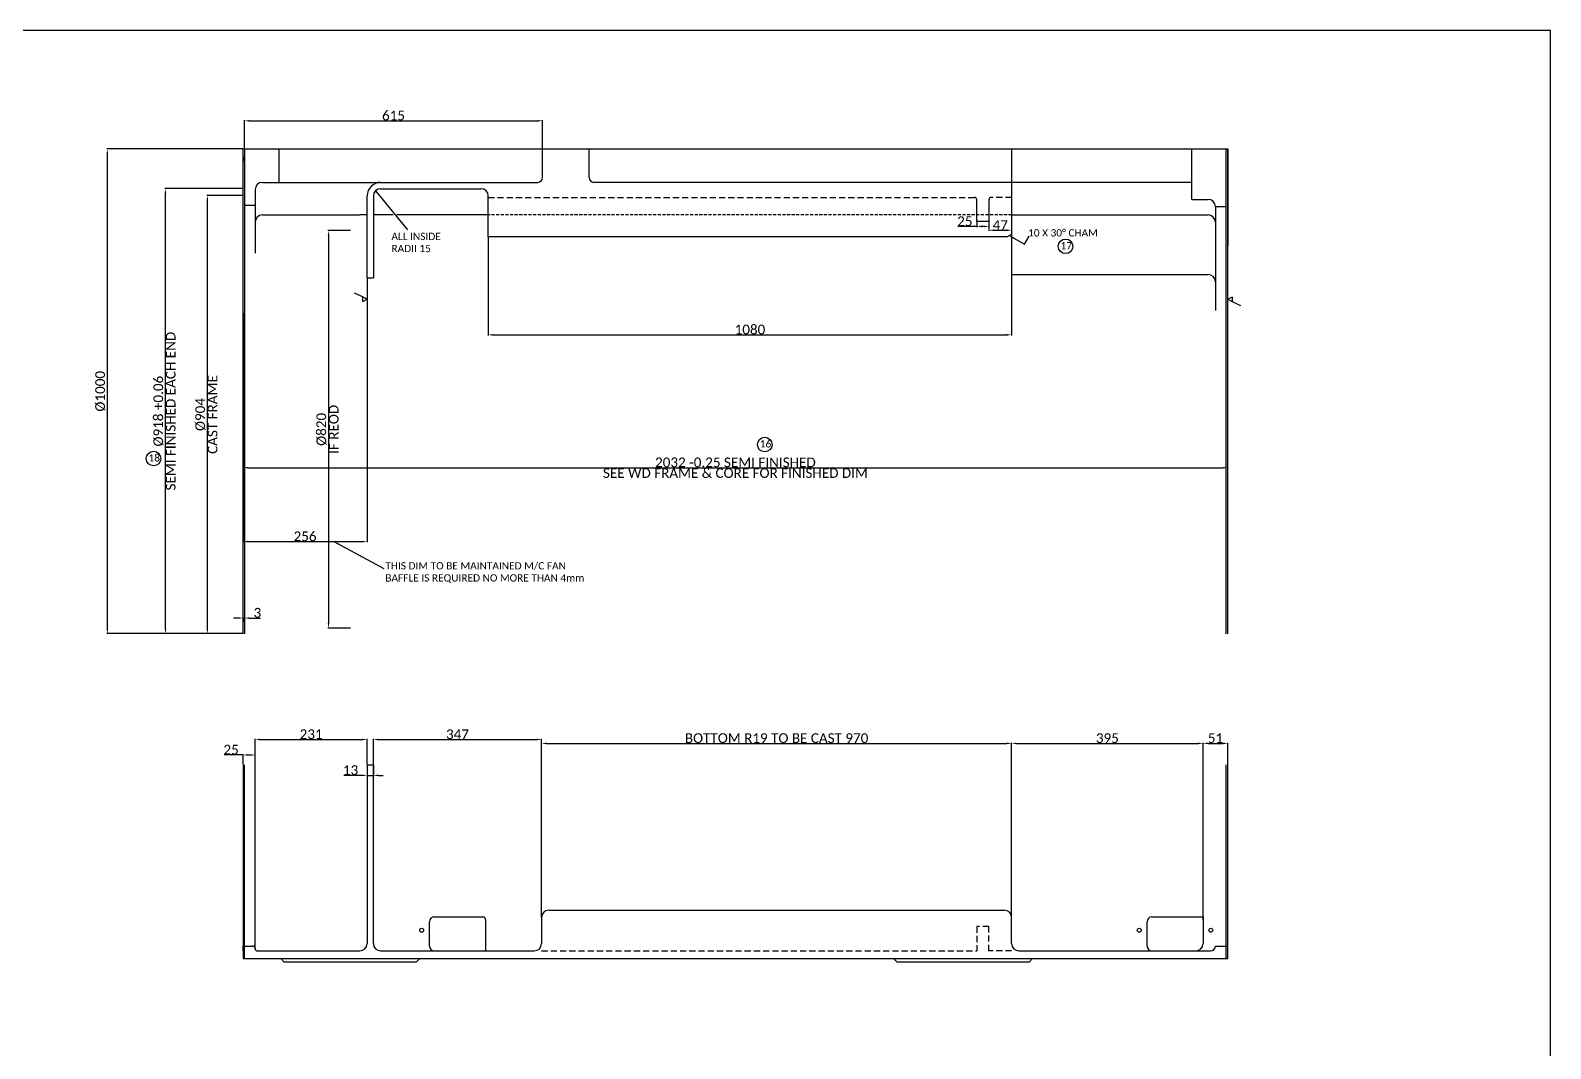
# Model space of a CAD drawing. Header units: millimetres. Extents: x -5330 to 2986, y -1292 to 4589.
# Drawn here: x -151 to 2986, y 2488 to 4589 of the extents above; entities that cross this region are included whole.
import ezdxf

# ---------------------------------------------------------------- set-up
doc = ezdxf.new("R2010")
doc.units = ezdxf.units.MM
doc.linetypes.add('DASH2', pattern=[19.05, 12.7, -6.35])
doc.linetypes.add('HIDDEN', pattern=[9.525, 6.35, -3.175])
doc.layers.add('dimension', color=2, linetype='Continuous', lineweight=25)
for name, color, linetype in [('dot', 1, 'DASH2'), ('line', 6, 'HIDDEN'), ('object', 7, 'Continuous')]:
    doc.layers.add(name, color=color, linetype=linetype)
doc.styles.get("Standard").update_dxf_attribs({"font": 'calibril.ttf'})
doc.dimstyles.new('ISO-25', dxfattribs={"dimtxt": 20, "dimasz": 10, "dimexe": 1.25, "dimexo": 0.625, "dimtad": 1, "dimdsep": 46, "dimtxsty": 'Standard', "dimcen": 2.5, "dimclrt": 256, "dimadec": 0, "dimazin": 0, "dimtfac": 1, "dimtmove": 0, "dimatfit": 3, "dimfxl": 1, "dimtfillclr": 256, "dimarcsym": 0})

# ---------------------------------------------------------------- blocks, each defined once
blk = doc.blocks.new('*D169')
at = {"layer": 'Defpoints', "color": 0, "transparency": 16777216}
for p in [(313, 3094.1), (288, 3074), (313, 3074)]:
    blk.add_point(p, dxfattribs=at)
at = {"layer": 'dimension', "color": 0, "lineweight": -2, "transparency": 16777216}
for p, q in [((288, 3094.1), (248.8, 3094.1)), ((288, 3074.6), (288, 3095.4)), ((298, 3094.1), (303, 3094.1)), ((313, 3074.6), (313, 3095.4))]:
    blk.add_line(p, q, dxfattribs=at)
at = {"layer": 'dimension', "color": 0, "transparency": 16777216}
for points in [[(298, 3095.8), (298, 3092.5), (288, 3094.1)], [(303, 3092.5), (303, 3095.8), (313, 3094.1)]]:
    blk.add_solid(points, dxfattribs=at)
at = {"layer": 'dimension', "transparency": 16777216, "insert": (263.4, 3105), "char_height": 20, "attachment_point": 5}
blk.add_mtext('25', dxfattribs=at)
blk = doc.blocks.new('*D170')
at = {"layer": 'Defpoints', "color": 0, "transparency": 16777216}
for p in [(544, 3126), (313, 3074), (544, 3074)]:
    blk.add_point(p, dxfattribs=at)
at = {"layer": 'dimension', "color": 0, "lineweight": -2, "transparency": 16777216}
for p, q in [((313, 3074.6), (313, 3127.2)), ((323, 3126), (534, 3126)), ((544, 3074.6), (544, 3127.2))]:
    blk.add_line(p, q, dxfattribs=at)
at = {"layer": 'dimension', "color": 0, "transparency": 16777216}
for points in [[(323, 3127.7), (323, 3124.3), (313, 3126)], [(534, 3124.3), (534, 3127.7), (544, 3126)]]:
    blk.add_solid(points, dxfattribs=at)
at = {"layer": 'dimension', "transparency": 16777216, "insert": (428.5, 3136.8), "char_height": 20, "attachment_point": 5}
blk.add_mtext('231', dxfattribs=at)
blk = doc.blocks.new('*D171')
at = {"layer": 'Defpoints', "color": 0, "transparency": 16777216}
for p in [(544, 3074), (557, 3074), (557, 3052)]:
    blk.add_point(p, dxfattribs=at)
at = {"layer": 'dimension', "color": 0, "lineweight": -2, "transparency": 16777216}
for p, q in [((534, 3052), (495.9, 3052)), ((544, 3073.4), (544, 3050.7)), ((544, 3052), (557, 3052)), ((557, 3073.4), (557, 3050.7)), ((567, 3052), (577, 3052))]:
    blk.add_line(p, q, dxfattribs=at)
at = {"layer": 'dimension', "color": 0, "transparency": 16777216}
for points in [[(534, 3050.3), (534, 3053.7), (544, 3052)], [(567, 3053.7), (567, 3050.3), (557, 3052)]]:
    blk.add_solid(points, dxfattribs=at)
at = {"layer": 'dimension', "transparency": 16777216, "insert": (509.9, 3062.8), "char_height": 20, "attachment_point": 5}
blk.add_mtext('13', dxfattribs=at)
blk = doc.blocks.new('*D172')
at = {"layer": 'Defpoints', "color": 0, "transparency": 16777216}
for p in [(2269, 3118), (1874, 2752.8), (2269, 2752.8)]:
    blk.add_point(p, dxfattribs=at)
at = {"layer": 'dimension', "color": 0, "lineweight": -2, "transparency": 16777216}
for p, q in [((1874, 2753.4), (1874, 3119.2)), ((1884, 3118), (2259, 3118)), ((2269, 2753.4), (2269, 3119.2))]:
    blk.add_line(p, q, dxfattribs=at)
at = {"layer": 'dimension', "color": 0, "transparency": 16777216}
for points in [[(1884, 3119.7), (1884, 3116.3), (1874, 3118)], [(2259, 3116.3), (2259, 3119.7), (2269, 3118)]]:
    blk.add_solid(points, dxfattribs=at)
at = {"layer": 'dimension', "transparency": 16777216, "insert": (2071.5, 3128.8), "char_height": 20, "attachment_point": 5}
blk.add_mtext('395', dxfattribs=at)
blk = doc.blocks.new('*D173')
at = {"layer": 'Defpoints', "color": 0, "transparency": 16777216}
for p in [(904, 3126), (557, 3074), (904, 2759)]:
    blk.add_point(p, dxfattribs=at)
at = {"layer": 'dimension', "color": 0, "lineweight": -2, "transparency": 16777216}
for p, q in [((557, 3074.6), (557, 3127.2)), ((567, 3126), (894, 3126)), ((904, 2759.6), (904, 3127.2))]:
    blk.add_line(p, q, dxfattribs=at)
at = {"layer": 'dimension', "color": 0, "transparency": 16777216}
for points in [[(567, 3127.7), (567, 3124.3), (557, 3126)], [(894, 3124.3), (894, 3127.7), (904, 3126)]]:
    blk.add_solid(points, dxfattribs=at)
at = {"layer": 'dimension', "transparency": 16777216, "insert": (730.5, 3136.8), "char_height": 20, "attachment_point": 5}
blk.add_mtext('347', dxfattribs=at)
blk = doc.blocks.new('*D174')
at = {"layer": 'Defpoints', "color": 0, "transparency": 16777216}
for p in [(1874, 3118), (904, 2758.5), (1874, 2759)]:
    blk.add_point(p, dxfattribs=at)
at = {"layer": 'dimension', "color": 0, "lineweight": -2, "transparency": 16777216}
for p, q in [((904, 2759.1), (904, 3119.2)), ((914, 3118), (1864, 3118)), ((1874, 2759.6), (1874, 3119.2))]:
    blk.add_line(p, q, dxfattribs=at)
at = {"layer": 'dimension', "color": 0, "transparency": 16777216}
for points in [[(914, 3119.7), (914, 3116.3), (904, 3118)], [(1864, 3116.3), (1864, 3119.7), (1874, 3118)]]:
    blk.add_solid(points, dxfattribs=at)
at = {"layer": 'dimension', "transparency": 16777216, "insert": (1389, 3128.8), "char_height": 20, "attachment_point": 5}
blk.add_mtext('BOTTOM R19 TO BE CAST 970', dxfattribs=at)
blk = doc.blocks.new('*D175')
at = {"layer": 'Defpoints', "color": 0, "transparency": 16777216}
for p in [(2320, 3118), (2269, 2760), (2320, 2760)]:
    blk.add_point(p, dxfattribs=at)
at = {"layer": 'dimension', "color": 0, "lineweight": -2, "transparency": 16777216}
for p, q in [((2269, 2760.6), (2269, 3119.2)), ((2279, 3118), (2310, 3118)), ((2320, 2760.6), (2320, 3119.2))]:
    blk.add_line(p, q, dxfattribs=at)
at = {"layer": 'dimension', "color": 0, "transparency": 16777216}
for points in [[(2279, 3119.7), (2279, 3116.3), (2269, 3118)], [(2310, 3116.3), (2310, 3119.7), (2320, 3118)]]:
    blk.add_solid(points, dxfattribs=at)
at = {"layer": 'dimension', "transparency": 16777216, "insert": (2294.5, 3128.8), "char_height": 20, "attachment_point": 5}
blk.add_mtext('51', dxfattribs=at)
blk = doc.blocks.new('*D176')
at = {"layer": 'Defpoints', "color": 0, "transparency": 16777216}
for p in [(8, 4344.4), (288, 4344.4), (288, 3344.4)]:
    blk.add_point(p, dxfattribs=at)
at = {"layer": 'dimension', "color": 0, "lineweight": -2, "transparency": 16777216}
for p, q in [((287.4, 4344.4), (6.7, 4344.4)), ((8, 3354.4), (8, 4334.4)), ((287.4, 3344.4), (6.7, 3344.4))]:
    blk.add_line(p, q, dxfattribs=at)
at = {"layer": 'dimension', "color": 0, "transparency": 16777216}
for points in [[(9.6, 4334.4), (6.3, 4334.4), (8, 4344.4)], [(6.3, 3354.4), (9.6, 3354.4), (8, 3344.4)]]:
    blk.add_solid(points, dxfattribs=at)
at = {"layer": 'dimension', "transparency": 16777216, "insert": (-6.2, 3844.4), "char_height": 20, "attachment_point": 5, "rotation": 90}
blk.add_mtext('Ø1000', dxfattribs=at)
blk = doc.blocks.new('*D177')
at = {"layer": 'Defpoints', "color": 0, "transparency": 16777216}
for p in [(214.4, 4248.4), (287.4, 4248.4), (287.4, 3344.4)]:
    blk.add_point(p, dxfattribs=at)
at = {"layer": 'dimension', "color": 0, "lineweight": -2, "transparency": 16777216}
for p, q in [((286.7, 4248.4), (213.2, 4248.4)), ((214.4, 3354.4), (214.4, 4238.4)), ((286.7, 3344.4), (213.2, 3344.4))]:
    blk.add_line(p, q, dxfattribs=at)
at = {"layer": 'dimension', "color": 0, "transparency": 16777216}
for points in [[(216.1, 4238.4), (212.7, 4238.4), (214.4, 4248.4)], [(212.7, 3354.4), (216.1, 3354.4), (214.4, 3344.4)]]:
    blk.add_solid(points, dxfattribs=at)
at = {"layer": 'dimension', "transparency": 16777216, "char_height": 20, "attachment_point": 5, "rotation": 90}
for s, insert in [('CAST FRAME', (225.2, 3796.4)), ('Ø904', (200.2, 3796.4))]:
    blk.add_mtext(s, dxfattribs=dict(at, insert=insert))
blk = doc.blocks.new('*D178')
at = {"layer": 'Defpoints', "color": 0, "transparency": 16777216}
for p in [(128, 4262.4), (288, 4262.4), (288, 3344.4)]:
    blk.add_point(p, dxfattribs=at)
at = {"layer": 'dimension', "color": 0, "lineweight": -2, "transparency": 16777216}
for p, q in [((287.4, 4262.4), (126.7, 4262.4)), ((128, 3354.4), (128, 4252.4)), ((287.4, 3344.4), (126.7, 3344.4))]:
    blk.add_line(p, q, dxfattribs=at)
at = {"layer": 'dimension', "color": 0, "transparency": 16777216}
for points in [[(129.6, 4252.4), (126.3, 4252.4), (128, 4262.4)], [(126.3, 3354.4), (129.6, 3354.4), (128, 3344.4)]]:
    blk.add_solid(points, dxfattribs=at)
at = {"layer": 'dimension', "transparency": 16777216, "char_height": 20, "attachment_point": 5, "rotation": 90}
for s, insert in [('SEMI FINISHED EACH END', (138.8, 3803.4)), ('Ø918 +0.06', (113.8, 3803.4))]:
    blk.add_mtext(s, dxfattribs=dict(at, insert=insert))
blk = doc.blocks.new('*D179')
at = {"layer": 'Defpoints', "color": 0, "transparency": 16777216}
for p in [(288, 3367.2), (291, 3376.6), (291, 3367.2)]:
    blk.add_point(p, dxfattribs=at)
at = {"layer": 'dimension', "color": 0, "lineweight": -2, "transparency": 16777216}
for p, q in [((278, 3376.6), (268, 3376.6)), ((288, 3367.9), (288, 3377.8)), ((288, 3376.6), (291, 3376.6)), ((291, 3367.9), (291, 3377.8)), ((301, 3376.6), (324.2, 3376.6))]:
    blk.add_line(p, q, dxfattribs=at)
at = {"layer": 'dimension', "color": 0, "transparency": 16777216}
for points in [[(278, 3374.9), (278, 3378.2), (288, 3376.6)], [(301, 3378.2), (301, 3374.9), (291, 3376.6)]]:
    blk.add_solid(points, dxfattribs=at)
at = {"layer": 'dimension', "transparency": 16777216, "insert": (317.6, 3387.4), "char_height": 20, "attachment_point": 5}
blk.add_mtext('3', dxfattribs=at)
blk = doc.blocks.new('*D180')
at = {"layer": 'Defpoints', "color": 0, "transparency": 16777216}
for p in [(544, 4078.4), (288, 4006.3), (544, 3534.3)]:
    blk.add_point(p, dxfattribs=at)
at = {"layer": 'dimension', "color": 0, "lineweight": -2, "transparency": 16777216}
for p, q in [((544, 4077.7), (544, 3533.1)), ((288, 4005.7), (288, 3533.1)), ((298, 3534.3), (534, 3534.3))]:
    blk.add_line(p, q, dxfattribs=at)
at = {"layer": 'dimension', "color": 0, "transparency": 16777216}
for points in [[(298, 3536), (298, 3532.6), (288, 3534.3)], [(534, 3532.6), (534, 3536), (544, 3534.3)]]:
    blk.add_solid(points, dxfattribs=at)
at = {"layer": 'dimension', "transparency": 16777216, "insert": (416, 3545.1), "char_height": 20, "attachment_point": 5}
blk.add_mtext('256', dxfattribs=at)
blk = doc.blocks.new('*D181')
at = {"layer": 'Defpoints', "color": 0, "transparency": 16777216}
for p in [(2320, 3686.7), (288, 3575.4), (2320, 3575.4)]:
    blk.add_point(p, dxfattribs=at)
at = {"layer": 'dimension', "color": 0, "lineweight": -2, "transparency": 16777216}
for p, q in [((288, 3576), (288, 3688)), ((298, 3686.7), (2310, 3686.7)), ((2320, 3576), (2320, 3688))]:
    blk.add_line(p, q, dxfattribs=at)
at = {"layer": 'dimension', "color": 0, "transparency": 16777216}
for points in [[(298, 3688.4), (298, 3685.1), (288, 3686.7)], [(2310, 3685.1), (2310, 3688.4), (2320, 3686.7)]]:
    blk.add_solid(points, dxfattribs=at)
at = {"layer": 'dimension', "transparency": 16777216, "char_height": 20, "attachment_point": 5}
for s, insert in [('2032 -0.25 SEMI FINISHED', (1304, 3697.6)), ('SEE WD FRAME & CORE FOR FINISHED DIM', (1304, 3675.6))]:
    blk.add_mtext(s, dxfattribs=dict(at, insert=insert))
blk = doc.blocks.new('*D182')
at = {"layer": 'Defpoints', "color": 0, "transparency": 16777216}
for p in [(906, 4402.4), (291, 4344.4), (906, 4344.4)]:
    blk.add_point(p, dxfattribs=at)
at = {"layer": 'dimension', "color": 0, "lineweight": -2, "transparency": 16777216}
for p, q in [((291, 4345), (291, 4403.6)), ((301, 4402.4), (896, 4402.4)), ((906, 4345), (906, 4403.6))]:
    blk.add_line(p, q, dxfattribs=at)
at = {"layer": 'dimension', "color": 0, "transparency": 16777216}
for points in [[(301, 4404), (301, 4400.7), (291, 4402.4)], [(896, 4400.7), (896, 4404), (906, 4402.4)]]:
    blk.add_solid(points, dxfattribs=at)
at = {"layer": 'dimension', "transparency": 16777216, "insert": (598.5, 4413.2), "char_height": 20, "attachment_point": 5}
blk.add_mtext('615', dxfattribs=at)
blk = doc.blocks.new('*D183')
at = {"layer": 'Defpoints', "color": 0, "transparency": 16777216}
for p in [(510.4, 4175.8), (464.4, 3355.8), (510.4, 3355.8)]:
    blk.add_point(p, dxfattribs=at)
at = {"layer": 'dimension', "color": 0, "lineweight": -2, "transparency": 16777216}
for p, q in [((509.7, 4175.8), (463.1, 4175.8)), ((464.4, 4165.8), (464.4, 3365.8)), ((509.7, 3355.8), (463.1, 3355.8))]:
    blk.add_line(p, q, dxfattribs=at)
at = {"layer": 'dimension', "color": 0, "transparency": 16777216}
for points in [[(466, 4165.8), (462.7, 4165.8), (464.4, 4175.8)], [(462.7, 3365.8), (466, 3365.8), (464.4, 3355.8)]]:
    blk.add_solid(points, dxfattribs=at)
at = {"layer": 'dimension', "transparency": 16777216, "char_height": 20, "attachment_point": 5, "rotation": 90}
for s, insert in [('Ø820', (450.2, 3765.8)), ('IF REOD', (475.2, 3765.8))]:
    blk.add_mtext(s, dxfattribs=dict(at, insert=insert))
blk = doc.blocks.new('*D184')
at = {"layer": 'Defpoints', "color": 0, "transparency": 16777216}
for p in [(1802, 4194.4), (1802, 4184.4), (1827, 4194.4)]:
    blk.add_point(p, dxfattribs=at)
at = {"layer": 'dimension', "color": 0, "lineweight": -2, "transparency": 16777216}
for p, q in [((1802, 4184.4), (1762.8, 4184.4)), ((1802, 4193.7), (1802, 4183.1)), ((1817, 4184.4), (1812, 4184.4)), ((1827, 4193.7), (1827, 4183.1))]:
    blk.add_line(p, q, dxfattribs=at)
at = {"layer": 'dimension', "color": 0, "transparency": 16777216}
for points in [[(1812, 4186), (1812, 4182.7), (1802, 4184.4)], [(1817, 4182.7), (1817, 4186), (1827, 4184.4)]]:
    blk.add_solid(points, dxfattribs=at)
at = {"layer": 'dimension', "transparency": 16777216, "insert": (1777.4, 4195.2), "char_height": 20, "attachment_point": 5}
blk.add_mtext('25', dxfattribs=at)
blk = doc.blocks.new('*D185')
at = {"layer": 'Defpoints', "color": 0, "transparency": 16777216}
for p in [(1827, 4194.4), (1874, 4194.4), (1874, 4176.6)]:
    blk.add_point(p, dxfattribs=at)
at = {"layer": 'dimension', "color": 0, "lineweight": -2, "transparency": 16777216}
for p, q in [((1827, 4193.7), (1827, 4175.4)), ((1837, 4176.6), (1864, 4176.6)), ((1874, 4193.7), (1874, 4175.4))]:
    blk.add_line(p, q, dxfattribs=at)
at = {"layer": 'dimension', "color": 0, "transparency": 16777216}
for points in [[(1837, 4178.3), (1837, 4175), (1827, 4176.6)], [(1864, 4175), (1864, 4178.3), (1874, 4176.6)]]:
    blk.add_solid(points, dxfattribs=at)
at = {"layer": 'dimension', "transparency": 16777216, "insert": (1850.5, 4187.3), "char_height": 20, "attachment_point": 5}
blk.add_mtext('47', dxfattribs=at)
blk = doc.blocks.new('*D186')
at = {"layer": 'Defpoints', "color": 0, "transparency": 16777216}
for p in [(1874, 4173.8), (794, 4162.9), (1874, 3960.9)]:
    blk.add_point(p, dxfattribs=at)
at = {"layer": 'dimension', "color": 0, "lineweight": -2, "transparency": 16777216}
for p, q in [((1874, 4173.2), (1874, 3959.6)), ((794, 4162.2), (794, 3959.6)), ((804, 3960.9), (1864, 3960.9))]:
    blk.add_line(p, q, dxfattribs=at)
at = {"layer": 'dimension', "color": 0, "transparency": 16777216}
for points in [[(804, 3962.5), (804, 3959.2), (794, 3960.9)], [(1864, 3959.2), (1864, 3962.5), (1874, 3960.9)]]:
    blk.add_solid(points, dxfattribs=at)
at = {"layer": 'dimension', "transparency": 16777216, "insert": (1334, 3971.7), "char_height": 20, "attachment_point": 5}
blk.add_mtext('1080', dxfattribs=at)

msp = doc.modelspace()

# ---------------------------------------------------------------- linework, layer by layer
at = {"layer": 'dimension'}
for p, q in [((2986.11, 4588.836), (-5329.89, 4588.836)), ((2986.11, -1291.764), (2986.11, 4588.836))]:
    msp.add_line(p, q, dxfattribs=at)
for centre in [(1985.361, 4143.367), (1364.66, 3734.478), (103.37, 3705.565)]:
    msp.add_circle(centre, 15.039, dxfattribs=at)
at = {"layer": 'dot'}
for p, q in [((793.977, 4244.35), (1796.977, 4244.35)), ((1873.977, 4244.35), (1831.977, 4244.35)), ((1826.977, 2740), (1801.977, 2740)), ((1801.977, 2740), (1801.977, 2690)), ((1826.977, 2690), (1826.977, 2740)), ((903.977, 2690), (1801.977, 2690)), ((1873.977, 2690), (1826.977, 2690))]:
    msp.add_line(p, q, dxfattribs=at)
at = {"layer": 'line'}
for p, q in [((905.977, 4275.35), (905.977, 4275.35)), ((1873.977, 4208.237), (793.977, 4208.237))]:
    msp.add_line(p, q, dxfattribs=at)
at = {"layer": 'object'}
for p, q in [((287.977, 4344.35), (2319.977, 4344.35)), ((287.977, 3344.35), (287.977, 4344.35)), ((287.977, 4344.35), (312.977, 4344.35)), ((290.977, 4344.35), (290.977, 3344.35)), ((362.477, 4275.35), (362.477, 4344.35)), ((543.977, 4344.35), (556.977, 4344.35)), ((903.977, 4344.35), (1873.977, 4344.35)), ((905.977, 4285.35), (905.977, 4344.35)), ((1001.977, 4285.35), (1001.977, 4344.35)), ((1873.977, 4344.35), (1873.977, 4168.624)), ((2245.477, 4240.35), (2245.477, 4344.35)), ((2316.977, 3344.35), (2316.977, 4344.35)), ((2319.977, 4344.35), (2319.977, 4144.35)), ((2319.977, 3344.35), (2319.977, 4344.35)), ((287.977, 4328.35), (287.977, 4318.35)), ((327.977, 4275.35), (362.477, 4275.35)), ((362.477, 4275.35), (895.977, 4275.35)), ((2245.477, 4275.35), (1011.977, 4275.35)), ((312.977, 4260.35), (312.977, 4129.35)), ((543.977, 4078.35), (543.977, 4247.35)), ((556.977, 4247.35), (556.977, 4078.35)), ((571.977, 4262.35), (778.977, 4262.35)), ((793.977, 4162.85), (793.977, 4247.35)), ((1801.977, 4194.35), (1801.977, 4239.35)), ((1826.977, 4239.35), (1826.977, 4194.35)), ((2245.477, 4240.35), (2279.477, 4240.35)), ((312.977, 4227.613), (290.977, 4227.613)), ((327.977, 4208.237), (528.977, 4208.237)), ((543.977, 4208.237), (528.977, 4208.237)), ((598.026, 4208.237), (556.977, 4208.237)), ((793.977, 4208.237), (605.539, 4208.237)), ((1873.977, 4208.237), (2279.477, 4208.237)), ((2294.477, 4225.35), (2294.477, 4011.324)), ((2294.477, 4225.35), (2316.977, 4225.35)), ((1826.977, 4194.35), (1801.977, 4194.35)), ((1863.977, 4162.85), (793.977, 4162.85)), ((1863.977, 4162.85), (1873.977, 4168.624)), ((543.977, 4078.35), (556.977, 4078.35)), ((1873.977, 4085.436), (2279.477, 4085.436)), ((532.073, 4040.302), (517.917, 4047.095)), ((543.977, 4034.302), (532.073, 4040.302)), ((535.214, 4029.885), (535.214, 4038.719)), ((535.214, 4029.885), (543.977, 4034.302)), ((2328.74, 4038.719), (2319.977, 4034.302)), ((2319.977, 4034.302), (2331.881, 4028.302)), ((2328.74, 4038.719), (2328.74, 4029.885)), ((2331.881, 4028.302), (2346.037, 4021.509)), ((287.977, 3074), (287.977, 2674)), ((290.977, 2674), (290.977, 3074)), ((312.977, 2695), (312.977, 3074)), ((543.977, 3074), (543.977, 2705)), ((543.977, 3074), (556.977, 3074)), ((556.977, 2705), (556.977, 3074)), ((2316.977, 2674), (2316.977, 3074)), ((2319.977, 2674), (2319.977, 3074)), ((918.977, 2774), (1858.977, 2774)), ((672.647, 2700), (672.647, 2750)), ((682.647, 2760), (730.477, 2760)), ((730.477, 2760), (783.307, 2760)), ((788.307, 2755), (788.307, 2690)), ((903.977, 2759), (903.977, 2705)), ((1873.977, 2705), (1873.977, 2759)), ((2153.317, 2700), (2153.317, 2750)), ((2163.317, 2760), (2211.147, 2760)), ((2211.147, 2760), (2268.977, 2760)), ((2268.977, 2760), (2268.977, 2705)), ((2268.977, 2760), (2268.977, 2705)), ((287.977, 2690), (287.977, 2700)), ((287.977, 2700), (307.977, 2700)), ((2294.477, 2700), (2319.977, 2700)), ((2294.477, 2700), (2294.477, 2700)), ((287.977, 2674), (2319.977, 2674)), ((287.977, 2674), (312.977, 2674)), ((312.977, 2695), (312.977, 2695)), ((317.977, 2690), (528.977, 2690)), ((365.785, 2674), (372.397, 2667.329)), ((372.397, 2667.329), (646.178, 2667.329)), ((543.977, 2674), (556.977, 2674)), ((571.977, 2690), (888.977, 2690)), ((646.178, 2667.329), (652.79, 2674)), ((682.647, 2690), (788.307, 2690)), ((903.977, 2674), (1873.977, 2674)), ((1630.318, 2674), (1636.93, 2667.329)), ((1636.93, 2667.329), (1910.712, 2667.329)), ((1888.977, 2690), (2253.977, 2690)), ((1910.712, 2667.329), (1917.323, 2674)), ((2253.977, 2690), (2284.477, 2690))]:
    msp.add_line(p, q, dxfattribs=at)
for centre in [(656.647, 2732.5), (2137.317, 2732.5), (2284.977, 2732.5)]:
    msp.add_circle(centre, 4, dxfattribs=at)
for centre, radius, start, end in [((327.977, 4260.35), 15, 90, 180), ((571.977, 4247.35), 28, 90, 180), ((895.977, 4285.35), 10, 270, 0), ((1011.977, 4285.35), 10, 180, 270), ((571.977, 4247.35), 15, 90, 180), ((778.977, 4247.35), 15, 0, 90), ((1796.977, 4239.35), 5, 0, 90), ((1831.977, 4239.35), 5, 90, 180), ((2279.477, 4225.35), 15, 0, 90), ((327.977, 4193.237), 15, 90, 180), ((2279.477, 4193.237), 15, 0, 90), ((2279.477, 4070.436), 15, 0, 90), ((918.977, 2759), 15, 90, 180), ((1858.977, 2759), 15, 0, 90), ((682.647, 2750), 10, 90, 180), ((783.307, 2755), 5, 0, 90), ((2163.317, 2750), 10, 90, 180), ((307.977, 2695), 5, 0, 90), ((528.977, 2705), 15, 270, 0), ((571.977, 2705), 15, 180, 270), ((682.647, 2700), 10, 180, 270), ((888.977, 2705), 15, 270, 0), ((1888.977, 2705), 15, 180, 270), ((2163.317, 2700), 10, 180, 270), ((2253.977, 2705), 15, 270, 0), ((2284.477, 2700), 10, 270, 0), ((317.977, 2695), 5, 180, 270)]:
    msp.add_arc(centre, radius, start, end, dxfattribs=at)

# ---------------------------------------------------------------- texts
at = {"layer": 'dimension', "char_height": 15, "attachment_point": 1}
for s, insert, width in [('{10 X 30%%D CHAM}', (1907.949, 4178.695), 153.24821), ('{ALL INSIDE RADII 15}', (594.223, 4171.379), 145.53031), ('{17}', (1974.941, 4152.359), 21.33515), ('{16}', (1354.24, 3743.47), 21.33515), ('{18}', (92.949, 3714.557), 21.33515), ('{THIS DIM TO BE MAINTAINED M/C FAN\\PBAFFLE IS REQUIRED NO MORE THAN 4mm}', (581.622, 3491.852), 424.35274)]:
    msp.add_mtext(s, dxfattribs=dict(at, insert=insert, width=width))

# ---------------------------------------------------------------- dimensions: what is measured, and where the dimension line sits
at = {"layer": 'dimension'}
for base, p1, p2, picture, middle in [((905.977, 4402.35), (290.977, 4344.35), (905.977, 4344.35), '*D182', (598.477, 4413.175)), ((1873.977, 3960.85), (793.977, 4162.85), (1873.977, 4173.801), '*D186', (1333.977, 3971.685)), ((1873.977, 4176.617), (1826.977, 4194.35), (1873.977, 4194.35), '*D185', (1850.477, 4187.292)), ((543.977, 3534.311), (287.977, 4006.311), (543.977, 4078.35), '*D180', (415.977, 3545.146)), ((290.977, 3376.578), (287.977, 3367.23), (290.977, 3367.23), '*D179', (317.612, 3387.413)), ((543.977, 3126), (312.977, 3074), (543.977, 3074), '*D170', (428.477, 3136.835)), ((903.977, 3126), (556.977, 3074), (903.977, 2759), '*D173', (730.477, 3136.835)), ((2268.977, 3118), (1873.977, 2752.796), (2268.977, 2752.796), '*D172', (2071.477, 3128.835)), ((2319.977, 3118), (2268.977, 2760), (2319.977, 2760), '*D175', (2294.477, 3128.765))]:
    dim = msp.add_linear_dim(base=base, p1=p1, p2=p2, dimstyle='ISO-25', dxfattribs=at)
    dim.commit()
    dim.dimension.update_dxf_attribs({"geometry": picture, "text_midpoint": middle})
for p1, p2, distance, override, picture, middle in [((287.977, 3344.35), (287.977, 4344.35), 280, {"dimpost": 'Ø <>'}, '*D176', (-6.198, 3844.35)), ((543.977, 3074), (556.977, 3074), -22, {"dimjust": 1}, '*D171', (509.942, 3062.835))]:
    dim = msp.add_aligned_dim(p1=p1, p2=p2, distance=distance, dimstyle='ISO-25', override=override, dxfattribs=at)
    dim.commit()
    dim.dimension.update_dxf_attribs({"geometry": picture, "text_midpoint": middle})
for base, p1, p2, override, picture, middle in [((127.977, 4262.35), (287.977, 3344.35), (287.977, 4262.35), {"dimpost": 'Ø <> +0.06\\XSEMI FINISHED EACH END'}, '*D178', (113.802, 3803.35)), ((214.414, 4248.35), (287.352, 3344.35), (287.352, 4248.35), {"dimpost": 'Ø <>\\XCAST FRAME'}, '*D177', (200.239, 3796.35)), ((464.369, 3355.818), (510.369, 4175.818), (510.369, 3355.818), {"dimpost": 'Ø <>\\XIF REOD'}, '*D183', (450.194, 3765.818))]:
    dim = msp.add_linear_dim(base=base, p1=p1, p2=p2, angle=90, dimstyle='ISO-25', override=override, dxfattribs=at)
    dim.commit()
    dim.dimension.update_dxf_attribs({"geometry": picture, "text_midpoint": middle})
dim = msp.add_aligned_dim(p1=(1826.977, 4194.35), p2=(1801.977, 4194.35), distance=10, dimstyle='ISO-25', dxfattribs=at)
dim.commit()
dim.dimension.update_dxf_attribs({"geometry": '*D184', "text_midpoint": (1777.412, 4195.185)})
for base, p1, p2, override, picture, middle in [((2319.977, 3686.721), (287.977, 3575.423), (2319.977, 3575.423), {"dimpost": '<> -0.25 SEMI FINISHED\\XSEE WD FRAME & CORE FOR FINISHED DIM'}, '*D181', (1303.977, 3697.556)), ((1873.977, 3118), (903.977, 2758.462), (1873.977, 2759), {"dimpost": 'BOTTOM R19 TO BE CAST <>'}, '*D174', (1388.977, 3128.835)), ((312.977, 3094.118), (287.977, 3074), (312.977, 3074), {"dimjust": 1}, '*D169', (263.412, 3104.953))]:
    dim = msp.add_linear_dim(base=base, p1=p1, p2=p2, dimstyle='ISO-25', override=override, dxfattribs=at)
    dim.commit()
    dim.dimension.update_dxf_attribs({"geometry": picture, "text_midpoint": middle})

# ---------------------------------------------------------------- leaders
for points in [[(561.37, 4257.957), (627.52, 4177.111)], [(1868.977, 4165.737), (1900.3, 4147.535), (1909.931, 4164.532)], [(475.108, 3534.311), (578.855, 3479.127)]]:
    msp.add_leader(points, dimstyle='ISO-25', dxfattribs=at)

doc.saveas('drawing.dxf')
